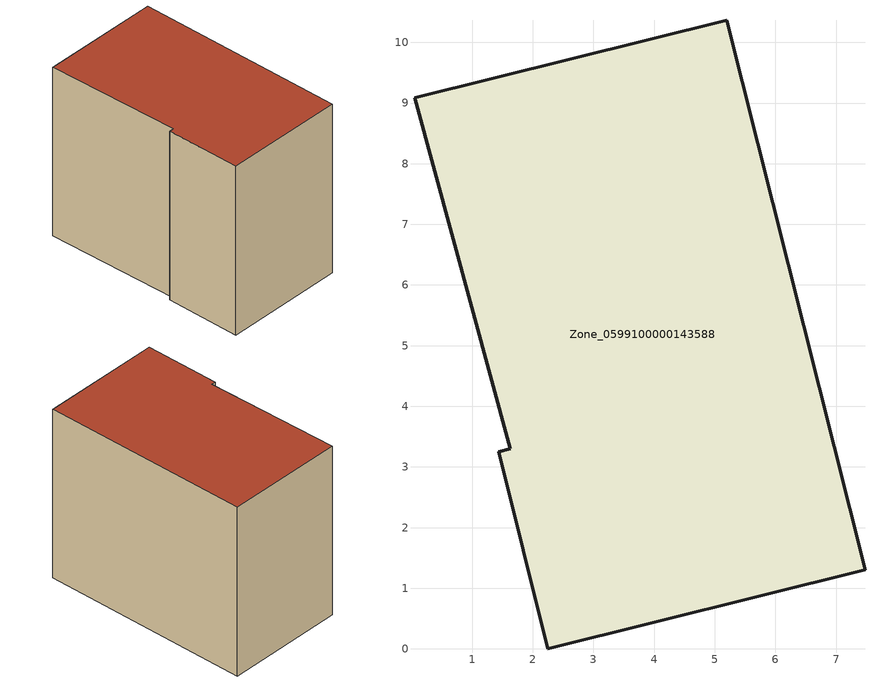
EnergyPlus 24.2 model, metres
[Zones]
Zone_0599100000143588
 floor ground (C_G): 0.05,9.08 5.2,10.37 7.48,1.31 2.25,0 1.44,3.25 1.63,3.3 z0
 wall outside (C_F): 7.48,1.31 5.2,10.37 0.05,9.08 1.63,3.3 1.44,3.25 2.25,0 7.48,1.31 z0:7.81
 roof outside (C_R): 5.2,10.37 0.05,9.08 1.63,3.3 1.44,3.25 2.25,0 7.48,1.31 z7.81
[BUILDING]
Pand.0599100000143588: North Axis=0; Terrain=City; Loads Convergence Tolerance Value=0.04; Temperature Convergence Tolerance Value=0.4; Solar Distribution=FullExterior; Maximum Number of Warmup Days=25; Minimum Number of Warmup Days=1
[Site:Location]
Rotterdam.The.Hague.AP_ZH_NLD Design_Conditions: Latitude=51.96; Longitude=4.45; Time Zone=1; Elevation=-4.5
[SITE:GROUNDTEMPERATURE:BUILDINGSURFACE]
18, 18, 18, 18, 18, 18, 18, 18, 18, 18, 18, 18
[MATERIAL] Thermal Absorptance=0.9; Solar Absorptance=0.7; Visible Absorptance=0.7
Name | Roughness | Thickness | Conductivity | Density | Specific Heat
G.TC.1975-1991 | MediumSmooth | 0.15 | 0.288461 | 540 | 1210
F.TC.1975-1991 | Rough | 0.3 | 0.230769 | 1920 | 840
R.TC.1975-1991 | MediumRough | 0.2 | 0.153846 | 1500 | 1000
[CONSTRUCTION]
C_G: G.TC.1975-1991
C_F: F.TC.1975-1991
C_R: R.TC.1975-1991
[ZONE]
Zone_0599100000143588: Type=1; Multiplier=1; Ceiling Height=Autocalculate; Volume=Autocalculate; Floor Area=autocalculate; Part of Total Floor Area=Yes
[ZONEINFILTRATION:DESIGNFLOWRATE]
Infil_Zone_0599100000143588: Zone or ZoneList or Space or SpaceList=Zone_0599100000143588; Schedule=AlwaysOn; Design Flow Rate Calculation Method=Flow/Area; Flow Rate per Floor Area=0.003; Constant Term Coefficient=1; Temperature Term Coefficient=0; Velocity Term Coefficient=0; Velocity Squared Term Coefficient=0
[HVACTEMPLATE:ZONE:IDEALLOADSAIRSYSTEM]
Zone_0599100000143588: Maximum Heating Supply Air Temperature=50; Minimum Cooling Supply Air Temperature=13; Maximum Heating Supply Air Humidity Ratio=0.0156; Minimum Cooling Supply Air Humidity Ratio=0.0077; Heating Limit=NoLimit; Cooling Limit=NoLimit; Dehumidification Control Type=ConstantSensibleHeatRatio; Cooling Sensible Heat Ratio=0.7; Dehumidification Setpoint=60; Humidification Control Type=None; Humidification Setpoint=30; Outdoor Air Method=None; Outdoor Air Flow Rate per Person=0.00944; Outdoor Air Flow Rate per Zone Floor Area=0; Outdoor Air Flow Rate per Zone=0; Demand Controlled Ventilation Type=None; Outdoor Air Economizer Type=NoEconomizer; Heat Recovery Type=None; Sensible Heat Recovery Effectiveness=0.7; Latent Heat Recovery Effectiveness=0.65
[ZONECONTROL:THERMOSTAT]
ThermostatControl_Zone_0599100000143588: Zone or ZoneList=Zone_0599100000143588; Control Type Schedule=DualSetpointControlType; Control 1=Thermostat_Zone_0599100000143588; Temperature Difference Between Cutout And Setpoint=0
[THERMOSTATSETPOINT:DUALSETPOINT]
Thermostat_Zone_0599100000143588: Heating Setpoint Temperature Schedule=HeatingSetpoint_Zone_0599100000143588; Cooling Setpoint Temperature Schedule=CoolingSetpoint_Zone_0599100000143588
[SCHEDULE:COMPACT]
HeatingSetpoint_Zone_0599100000143588: Through: 12/31, For: AllDays, Until: 24:00, 21
CoolingSetpoint_Zone_0599100000143588: Through: 12/31, For: AllDays, Until: 24:00, 24
DualSetpointControlType: Through: 12/31, For: AllDays, Until: 24:00, 4
AlwaysOn: Through: 12/31, For: AllDays, Until: 24:00, 1
